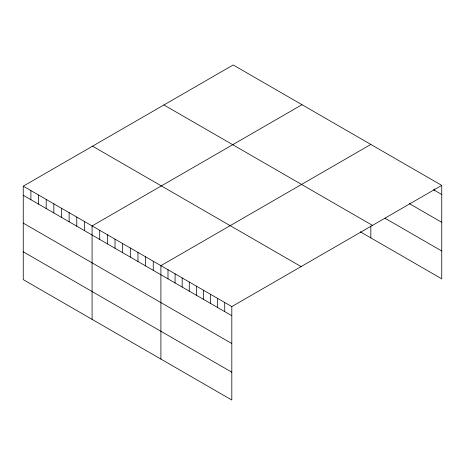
<?xml version="1.0" encoding="UTF-8"?>
<svg xmlns="http://www.w3.org/2000/svg" width="465" height="465" viewBox="0 0 465 465"><rect width="100%" height="100%" fill="white"/><g stroke="black" fill="none" stroke-linecap="round" stroke-linejoin="round"><path stroke-width="0.7" d="M23.25 186.174L231.814 306.586L231.814 400.028L23.25 279.616L23.25 186.174L233.186 64.972L441.75 185.384L441.75 278.826L360.247 231.773M302.012 104.706L92.076 225.909L92.076 319.356M370.838 144.441L160.902 265.649L160.902 359.09M231.814 306.586L441.75 185.384M433.479 189.72L441.75 194.498M409.247 203.56L441.75 222.322M385.02 218.242L441.75 250.995M163.907 104.968L372.471 225.38M92.529 146.179L301.093 266.59M23.25 195.288L231.814 315.7M23.25 223.119L231.814 343.53M23.25 251.792L231.814 372.203M434.659 188.999L434.659 190.4M370.838 226.06L370.838 237.882M224.723 302.494L224.723 311.608M217.632 298.402L217.632 307.51M210.54 294.304L210.54 303.418M203.449 290.212L203.449 299.326M196.358 286.12L196.358 295.229M189.267 282.023L189.267 291.137M182.175 277.931L182.175 287.045M175.084 273.839L175.084 282.947M167.993 269.741L167.993 278.855M153.252 261.231L153.252 270.345M145.609 256.82L145.609 265.928M137.96 252.402L137.96 261.516M130.31 247.984L130.31 257.099M122.667 243.573L122.667 252.687M115.018 239.155L115.018 248.269M107.369 234.744L107.369 243.858M99.725 230.326L99.725 239.44M84.427 221.497L84.427 230.611M76.783 217.079L76.783 226.193M69.134 212.668L69.134 221.782M61.485 208.25L61.485 217.364M53.841 203.839L53.841 212.947M46.192 199.421L46.192 208.535M38.543 195.004L38.543 204.118M30.899 190.592L30.899 199.706"/></g></svg>
